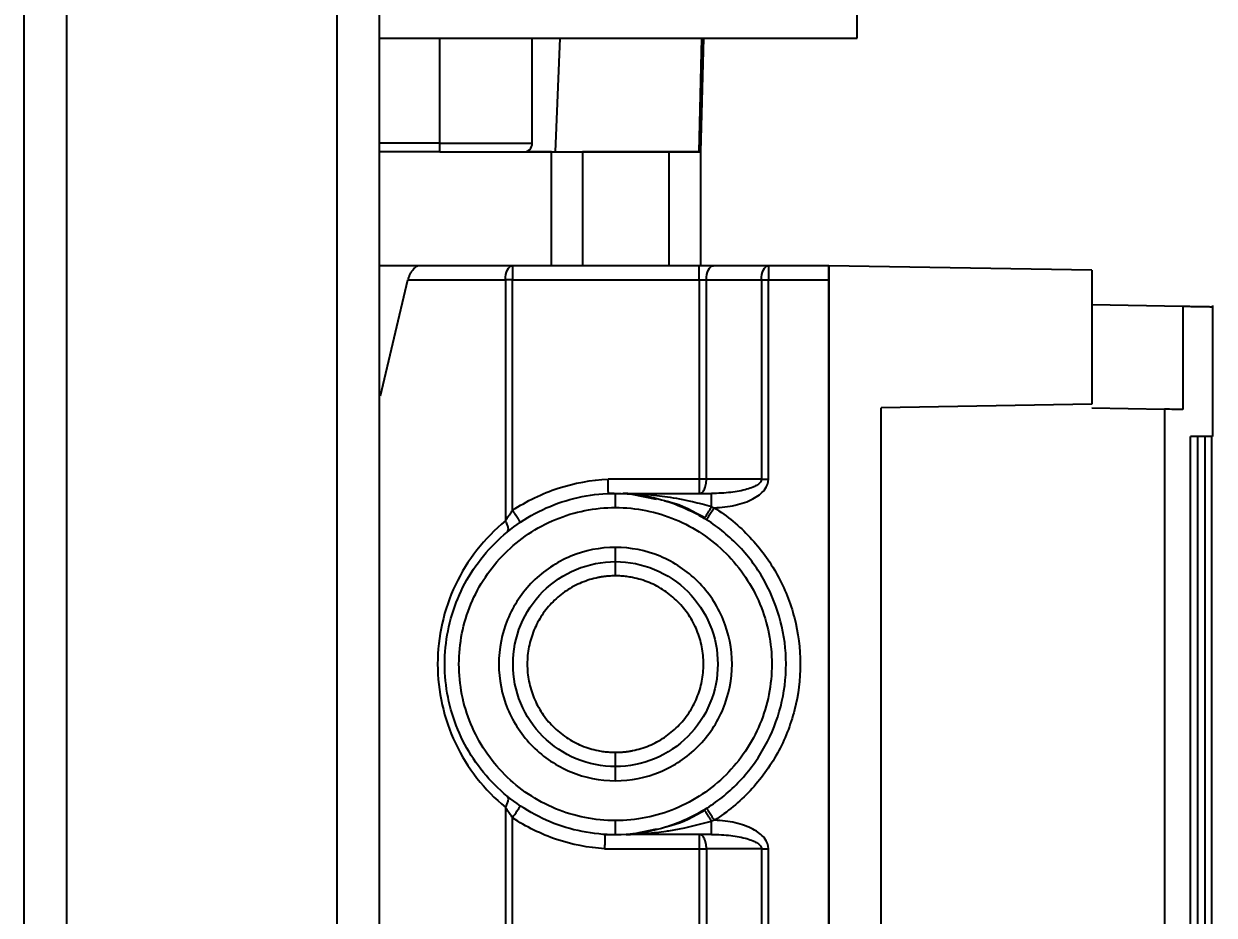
# Model space of a CAD drawing. Header units: millimetres. Extents: x 2 to 418, y 2 to 295.
# Drawn here: x 256.23 to 261.81, y 268.15 to 272.32 of the extents above; entities that cross this region are included whole.
import ezdxf

# ---------------------------------------------------------------- set-up
doc = ezdxf.new("R2010")
doc.units = ezdxf.units.MM
doc.styles.add('SLDTEXTSTYLE0', font='TXT', dxfattribs={"width": 0.75})
doc.dimstyles.new('SLDDIMSTYLE1', dxfattribs={"dimtxt": 3.175, "dimasz": 3.302, "dimexe": 0, "dimexo": 0.0625, "dimgap": 0.79375, "dimtad": 0, "dimtih": 1, "dimtoh": 1, "dimlfac": 15, "dimrnd": 1e-09, "dimzin": 4, "dimdsep": 46, "dimtxsty": 'SLDTEXTSTYLE0', "dimsah": 1, "dimcen": 0.09, "dimadec": 0, "dimazin": 1, "dimtfac": 1, "dimtofl": 0, "dimtmove": 0, "dimatfit": 3, "dimfxl": 0, "dimfrac": 2, "dimtolj": 1, "dimtzin": 12, "dimarcsym": 0})

# ---------------------------------------------------------------- blocks, each defined once
blk = doc.blocks.new('_D_23')
at = {"color": 7, "linetype": 'Continuous', "lineweight": 0}
for p, q in [((249.7638, 234.9342), (257.8972, 234.9342)), ((257.8972, 234.9342), (267.6294, 234.9342))]:
    blk.add_line(p, q, dxfattribs=at)
at = {"color": 7, "linetype": 'Continuous', "lineweight": 18}
for points in [[(249.7638, 234.9342), (253.0658, 234.4262), (253.0658, 235.4422)], [(257.8972, 234.9342), (254.5952, 235.4422), (254.5952, 234.4262)]]:
    blk.add_solid(points, dxfattribs=at)
at = {"color": 7, "linetype": 'Continuous', "lineweight": 18, "insert": (267.6294, 236.5068), "char_height": 3.175, "attachment_point": 1, "style": 'SLDTEXTSTYLE0'}
blk.add_mtext('122.00', dxfattribs=at)

msp = doc.modelspace()

# ---------------------------------------------------------------- linework, layer by layer
at = {"color": 7, "linetype": 'Continuous', "lineweight": 25}
for p, q in [((256.23051, 274.12948), (256.23051, 260.85994)), ((256.43051, 274.11205), (256.43051, 260.85121)), ((257.69718, 274.11205), (257.69718, 260.85121)), ((257.89718, 274.12948), (257.89718, 260.85994)), ((260.13718, 272.25731), (260.13718, 272.92398)), ((257.89718, 272.25731), (260.13718, 272.25731)), ((258.18108, 271.76398), (258.18108, 272.25731)), ((258.61442, 271.76398), (258.61442, 272.25731)), ((258.72333, 271.72398), (258.74567, 272.25731)), ((259.40804, 272.25731), (259.39479, 271.72398)), ((259.40384, 271.72398), (259.41781, 272.25731)), ((258.18108, 271.72398), (257.89718, 271.72398)), ((258.18108, 271.72398), (258.18108, 271.76398)), ((258.18108, 271.72398), (258.57442, 271.72398)), ((258.57442, 271.72398), (258.70375, 271.72398)), ((258.70375, 271.72398), (258.59168, 271.72398)), ((258.70375, 271.19064), (258.70375, 271.72398)), ((258.72333, 271.72398), (258.83727, 271.72398)), ((258.84894, 271.72398), (259.39479, 271.72398)), ((258.84894, 271.72398), (258.84894, 271.19064)), ((259.25395, 271.72398), (258.84894, 271.72398)), ((259.25395, 271.72398), (259.25395, 271.19064)), ((259.39479, 271.72398), (259.40384, 271.72398)), ((259.4021, 271.72398), (259.4021, 271.19064)), ((259.40384, 271.19064), (259.40384, 271.72398)), ((258.0876, 271.19064), (257.89718, 271.19064)), ((258.52171, 271.19064), (258.0876, 271.19064)), ((259.3973, 271.19064), (258.52171, 271.19064)), ((259.72171, 271.19064), (259.46397, 271.19064)), ((260.00384, 271.19064), (259.72171, 271.19064)), ((260.00384, 265.85731), (260.00384, 271.19064)), ((261.23718, 271.16912), (260.00384, 271.19064)), ((261.23718, 271.16912), (261.23718, 270.5412)), ((257.90339, 270.58108), (258.03079, 271.12398)), ((258.03079, 271.12398), (258.48837, 271.12398)), ((258.48837, 271.12398), (258.48837, 269.99474)), ((258.52171, 270.04415), (258.52171, 271.12398)), ((258.52171, 271.12398), (259.3973, 271.12398)), ((259.3973, 271.12398), (259.3973, 270.18997)), ((259.43064, 271.12398), (259.68837, 271.12398)), ((259.43064, 270.18997), (259.43064, 271.12398)), ((259.68837, 271.12398), (259.68837, 270.18997)), ((259.72171, 270.18997), (259.72171, 271.12398)), ((259.72171, 271.12398), (260.00384, 271.12398)), ((260.00384, 271.12398), (260.00384, 265.92399)), ((261.6645, 270.9993), (261.23718, 271.00675)), ((261.6645, 270.9993), (261.6645, 270.51652)), ((261.80384, 270.39064), (261.80384, 271.00353)), ((261.23718, 270.5412), (260.25051, 270.52398)), ((260.25051, 266.52398), (260.25051, 270.52398)), ((261.23718, 270.52398), (261.5782, 270.51802)), ((261.5782, 270.51802), (261.5782, 266.52993)), ((261.70008, 266.65731), (261.70008, 270.39064)), ((261.73465, 270.39064), (261.70008, 270.39064)), ((261.73465, 266.65731), (261.73465, 270.39064)), ((261.79967, 270.39064), (261.76623, 270.39064)), ((261.76696, 270.39064), (261.76696, 266.65731)), ((261.79967, 266.65731), (261.79967, 270.39064)), ((259.3973, 270.18997), (258.96957, 270.18997)), ((259.68837, 270.18997), (259.43064, 270.18997)), ((258.99836, 270.1233), (258.97091, 270.1233)), ((259.03812, 270.1233), (259.45504, 270.1233)), ((259.08038, 270.12043), (259.1953, 270.09696)), ((259.45504, 270.06028), (259.4666, 270.05676)), ((258.48837, 268.65321), (258.48837, 267.86141)), ((258.52171, 267.91082), (258.52171, 268.6038)), ((259.46783, 268.59198), (259.45504, 268.58808)), ((259.19606, 268.55111), (259.09214, 268.52872)), ((258.95507, 268.52546), (258.99182, 268.52546)), ((259.45504, 268.52546), (259.05461, 268.52546)), ((258.95308, 268.4588), (259.3973, 268.4588)), ((259.3973, 268.4588), (259.3973, 268.05671)), ((259.68837, 268.4588), (259.43064, 268.4588)), ((259.43064, 268.4588), (259.43064, 268.05671)), ((259.68837, 268.4588), (259.68837, 268.05671)), ((259.72171, 268.05671), (259.72171, 268.4588))]:
    msp.add_line(p, q, dxfattribs=at)
at = {"color": 8, "linetype": 'Continuous', "lineweight": 25}
for q in [(257.89718, 271.76398), (258.61442, 271.76398)]:
    msp.add_line((258.18108, 271.76398), q, dxfattribs=at)
at = {"color": 7, "linetype": 'Continuous', "lineweight": 25}
msp.add_arc((258.57442, 271.76398), 0.04, 270, 0, dxfattribs=at)
for points, knots in [([(258.70375, 271.72398), (258.71033, 271.72398), (258.72773, 271.72398), (258.77882, 271.72398), (258.81242, 271.72398), (258.84894, 271.72398)], [0, 0, 0, 0, 0.5, 0.5, 1, 1, 1, 1]), ([(259.4021, 271.72398), (259.40146, 271.72398), (259.39739, 271.72398), (259.38278, 271.72398), (259.37225, 271.72398), (259.34579, 271.72398), (259.32987, 271.72398), (259.29424, 271.72398), (259.27454, 271.72398), (259.25395, 271.72398)], [0, 0, 0, 0, 0.25, 0.25, 0.5, 0.5, 0.75, 0.75, 1, 1, 1, 1]), ([(258.05375, 271.17078), (258.05264, 271.16944), (258.05035, 271.16666), (258.04704, 271.16197), (258.04376, 271.15672), (258.03949, 271.14889), (258.03466, 271.13798), (258.0321, 271.12871), (258.03079, 271.12398)], [0, 0, 0, 0, 0.1069278, 0.2202882, 0.3400809, 0.4663055, 0.7273568, 1, 1, 1, 1]), ([(258.0876, 271.19064), (258.08634, 271.19059), (258.08378, 271.19048), (258.07977, 271.18958), (258.0756, 271.18811), (258.07132, 271.18598), (258.06694, 271.1832), (258.06252, 271.17974), (258.05807, 271.17564), (258.0552, 271.17241), (258.05375, 271.17078)], [0, 0, 0, 0, 0.11400795, 0.23104964, 0.35118367, 0.47446421, 0.60094138, 0.73066159, 0.86366784, 1, 1, 1, 1]), ([(258.48837, 271.12398), (258.48837, 271.14143), (258.49196, 271.15878), (258.50431, 271.18346), (258.51298, 271.19064), (258.52171, 271.19064)], [0, 0, 0, 0, 0.5, 0.5, 1, 1, 1, 1]), ([(258.52171, 271.19064), (258.52171, 271.19064), (258.52171, 271.18346), (258.52171, 271.15878), (258.52171, 271.14143), (258.52171, 271.12398)], [0, 0, 0, 0, 0.5, 0.5, 1, 1, 1, 1]), ([(259.3973, 271.12398), (259.3973, 271.14143), (259.3973, 271.15878), (259.3973, 271.18346), (259.3973, 271.19064), (259.3973, 271.19064)], [0, 0, 0, 0, 0.5, 0.5, 1, 1, 1, 1]), ([(259.43064, 271.12398), (259.43064, 271.14143), (259.43423, 271.15878), (259.44657, 271.18346), (259.45524, 271.19064), (259.46397, 271.19064)], [0, 0, 0, 0, 0.5, 0.5, 1, 1, 1, 1]), ([(259.68837, 271.12398), (259.68837, 271.14143), (259.69196, 271.15878), (259.70431, 271.18346), (259.71298, 271.19064), (259.72171, 271.19064)], [0, 0, 0, 0, 0.5, 0.5, 1, 1, 1, 1]), ([(259.72171, 271.19064), (259.72171, 271.19064), (259.72171, 271.18346), (259.72171, 271.15878), (259.72171, 271.14143), (259.72171, 271.12398)], [0, 0, 0, 0, 0.5, 0.5, 1, 1, 1, 1]), ([(260.00384, 271.19064), (260.00384, 271.19058), (260.00384, 271.19046), (260.00384, 271.18947), (260.00384, 271.18789), (260.00384, 271.18494), (260.00384, 271.17979), (260.00384, 271.17142), (260.00384, 271.16127), (260.00384, 271.14966), (260.00384, 271.13708), (260.00384, 271.12834), (260.00384, 271.12398)], [0, 0, 0, 0, 0.0627941, 0.1250228, 0.1872961, 0.250223, 0.3750074, 0.5001475, 0.6249319, 0.750072, 0.8749472, 1, 1, 1, 1]), ([(261.80384, 270.99687), (261.80377, 270.99687), (261.80364, 270.99687), (261.80255, 270.99689), (261.80082, 270.99692), (261.79837, 270.99696), (261.79523, 270.99702), (261.79139, 270.99708), (261.78686, 270.99716), (261.78163, 270.99725), (261.7757, 270.99736), (261.76907, 270.99747), (261.76175, 270.9976), (261.75373, 270.99774), (261.74502, 270.99789), (261.73561, 270.99806), (261.72551, 270.99823), (261.71472, 270.99842), (261.70323, 270.99862), (261.69104, 270.99883), (261.67821, 270.99906), (261.66907, 270.99922), (261.6645, 270.9993)], [0, 0, 0, 0, 0.04999994, 0.09999988, 0.14999982, 0.19999977, 0.24999972, 0.29999967, 0.34999963, 0.39999959, 0.44999956, 0.49999955, 0.54999953, 0.59999953, 0.64999954, 0.69999957, 0.7499996, 0.79999965, 0.84999971, 0.89999979, 0.94999989, 1, 1, 1, 1]), ([(258.52171, 270.04415), (258.58777, 270.08838), (258.65995, 270.12346), (258.81114, 270.17268), (258.89013, 270.18682), (258.96957, 270.18997)], [0, 0, 0, 0, 0.5, 0.5, 1, 1, 1, 1]), ([(258.97091, 270.1233), (258.97091, 270.12336), (258.97091, 270.12348), (258.97088, 270.1245), (258.97083, 270.12628), (258.97077, 270.12899), (258.97068, 270.13273), (258.97058, 270.13757), (258.97046, 270.14358), (258.97032, 270.15079), (258.97016, 270.15915), (258.96998, 270.1686), (258.96978, 270.17899), (258.96964, 270.18626), (258.96957, 270.18997)], [0, 0, 0, 0, 0.0605325, 0.1252123, 0.1940391, 0.2670124, 0.3441318, 0.4253967, 0.5108065, 0.6003603, 0.6940575, 0.7918971, 0.8938783, 1, 1, 1, 1]), ([(259.3973, 270.1233), (259.39841, 270.12336), (259.4005, 270.12348), (259.40343, 270.12437), (259.40598, 270.12554), (259.40816, 270.12689), (259.41162, 270.12952), (259.41604, 270.13432), (259.42121, 270.14288), (259.42537, 270.15317), (259.42842, 270.16503), (259.43029, 270.17739), (259.43052, 270.1858), (259.43064, 270.18997)], [0, 0, 0, 0, 0.0634512, 0.120218, 0.1702627, 0.2135936, 0.2502501, 0.3821284, 0.5001657, 0.632924, 0.7591075, 0.8806535, 1, 1, 1, 1]), ([(259.3973, 270.18997), (259.3973, 270.17251), (259.3973, 270.15517), (259.3973, 270.13048), (259.3973, 270.1233), (259.3973, 270.1233)], [0, 0, 0, 0, 0.5, 0.5, 1, 1, 1, 1]), ([(259.68837, 270.18997), (259.68837, 270.1856), (259.68536, 270.17688), (259.67201, 270.16429), (259.65028, 270.15269), (259.6211, 270.14252), (259.58549, 270.13418), (259.53138, 270.1259), (259.48559, 270.1233), (259.45504, 270.1233)], [1.5707963, 1.5707963, 1.5707963, 1.5707963, 1.7671459, 1.9634954, 2.1598449, 2.3561945, 2.552544, 2.7488936, 3.1415927, 3.1415927, 3.1415927, 3.1415927]), ([(259.4666, 270.05676), (259.50051, 270.0575), (259.53413, 270.0615), (259.59595, 270.07551), (259.62418, 270.08549), (259.67111, 270.11001), (259.68984, 270.12453), (259.71515, 270.15603), (259.72171, 270.17299), (259.72171, 270.18997)], [0, 0, 0, 0, 0.25, 0.25, 0.5, 0.5, 0.75, 0.75, 1, 1, 1, 1]), ([(259.00384, 268.52398), (258.89912, 268.52398), (258.79444, 268.5448), (258.60095, 268.62495), (258.5122, 268.68424), (258.36411, 268.83234), (258.30481, 268.92108), (258.22466, 269.11458), (258.20384, 269.21926), (258.20384, 269.4287), (258.22466, 269.53338), (258.30481, 269.72687), (258.36411, 269.81561), (258.5122, 269.96371), (258.60095, 270.02301), (258.79444, 270.10315), (258.89912, 270.12398), (259.00384, 270.12398)], [0, 0, 0, 0, 0.125, 0.125, 0.25, 0.25, 0.375, 0.375, 0.5, 0.5, 0.625, 0.625, 0.75, 0.75, 0.875, 0.875, 1, 1, 1, 1]), ([(259.00384, 270.05731), (259.00384, 270.07476), (259.00384, 270.09211), (259.00384, 270.11679), (259.00384, 270.12398), (259.00384, 270.12398)], [0, 0, 0, 0, 0.5, 0.5, 1, 1, 1, 1]), ([(259.00384, 270.12398), (259.07696, 270.12398), (259.15008, 270.11389), (259.29086, 270.07429), (259.35851, 270.04478), (259.42091, 270.00666)], [0, 0, 0, 0, 0.5, 0.5, 1, 1, 1, 1]), ([(259.11004, 270.12032), (259.10714, 270.12051), (259.09673, 270.12121), (259.07914, 270.12203), (259.05886, 270.1228), (259.04497, 270.12316), (259.03896, 270.12328), (259.0383, 270.1233), (259.03813, 270.1233), (259.03812, 270.1233), (259.03812, 270.1233)], [0, 0, 0, 0, 0.1176972, 0.4238604, 0.714902, 0.9530476, 0.9819515, 0.9919016, 0.9960954, 1, 1, 1, 1]), ([(259.45504, 270.06028), (259.45504, 270.0771), (259.45504, 270.09347), (259.45504, 270.11663), (259.45504, 270.1233), (259.45504, 270.1233)], [0, 0, 0, 0, 0.5, 0.5, 1, 1, 1, 1]), ([(259.00384, 268.59064), (258.90785, 268.59064), (258.81189, 268.60973), (258.63452, 268.6832), (258.55317, 268.73755), (258.41742, 268.87331), (258.36307, 268.95466), (258.2896, 269.13203), (258.27051, 269.22798), (258.27051, 269.41997), (258.2896, 269.51593), (258.36307, 269.6933), (258.41742, 269.77464), (258.55317, 269.9104), (258.63452, 269.96475), (258.81189, 270.03822), (258.90785, 270.05731), (259.00384, 270.05731)], [0, 0, 0, 0, 0.125, 0.125, 0.25, 0.25, 0.375, 0.375, 0.5, 0.5, 0.625, 0.625, 0.75, 0.75, 0.875, 0.875, 1, 1, 1, 1]), ([(258.50429, 270.01957), (258.50631, 270.02254), (258.5102, 270.02826), (258.51603, 270.03646), (258.51987, 270.04166), (258.52171, 270.04415)], [0, 0, 0, 0, 0.3595358, 0.6928572, 1, 1, 1, 1]), ([(259.00384, 270.05731), (259.09984, 270.05731), (259.19579, 270.03822), (259.37316, 269.96475), (259.45451, 269.9104), (259.59026, 269.77464), (259.64462, 269.6933), (259.71809, 269.51593), (259.73718, 269.41997), (259.73718, 269.22798), (259.71809, 269.13203), (259.64462, 268.95466), (259.59026, 268.87331), (259.45451, 268.73755), (259.37316, 268.6832), (259.19579, 268.60973), (259.09984, 268.59064), (259.00384, 268.59064)], [0, 0, 0, 0, 0.125, 0.125, 0.25, 0.25, 0.375, 0.375, 0.5, 0.5, 0.625, 0.625, 0.75, 0.75, 0.875, 0.875, 1, 1, 1, 1]), ([(259.2347, 270.08891), (259.24253, 270.08743), (259.30809, 270.07496), (259.37073, 270.0398), (259.42589, 270.00884)], [0, 0, 0, 0, 0.1193668, 1, 1, 1, 1]), ([(259.42091, 270.00666), (259.42096, 270.00668), (259.42107, 270.00672), (259.42159, 270.00766), (259.4228, 270.00991), (259.42595, 270.01446), (259.42994, 270.02034), (259.43578, 270.02933), (259.44083, 270.03735), (259.44766, 270.04827), (259.45191, 270.0552), (259.45504, 270.06028)], [0, 0, 0, 0, 0.05153196, 0.11741716, 0.24119457, 0.33289028, 0.5004094, 0.59250839, 0.75962851, 0.82343777, 1, 1, 1, 1]), ([(259.431, 270.00039), (259.431, 270.00039), (259.43177, 270.0016), (259.43524, 270.00709), (259.43795, 270.0114), (259.4449, 270.0224), (259.44911, 270.02907), (259.45788, 270.04295), (259.4624, 270.05011), (259.4666, 270.05676)], [0, 0, 0, 0, 0.25, 0.25, 0.5, 0.5, 0.75, 0.75, 1, 1, 1, 1]), ([(259.4666, 270.05676), (259.52807, 270.01794), (259.58463, 269.97134), (259.68437, 269.86553), (259.72754, 269.80632), (259.79779, 269.679), (259.82486, 269.6109), (259.86119, 269.47011), (259.87045, 269.39741), (259.87057, 269.252), (259.86143, 269.17929), (259.82534, 269.03843), (259.79839, 268.97029), (259.72836, 268.84286), (259.68528, 268.78357), (259.58572, 268.67759), (259.52924, 268.6309), (259.46783, 268.59198)], [0, 0, 0, 0, 0.125, 0.125, 0.25, 0.25, 0.375, 0.375, 0.5, 0.5, 0.625, 0.625, 0.75, 0.75, 0.875, 0.875, 1, 1, 1, 1]), ([(259.43214, 268.64829), (259.48883, 268.68422), (259.54096, 268.72731), (259.63286, 268.82514), (259.67262, 268.87987), (259.73727, 268.9975), (259.76215, 269.0604), (259.79547, 269.19042), (259.8039, 269.25754), (259.80379, 269.39176), (259.79524, 269.45886), (259.7617, 269.58883), (259.73672, 269.65169), (259.67187, 269.76922), (259.63202, 269.82387), (259.53995, 269.92154), (259.48775, 269.96456), (259.431, 270.00039)], [0, 0, 0, 0, 0.125, 0.125, 0.25, 0.25, 0.375, 0.375, 0.5, 0.5, 0.625, 0.625, 0.75, 0.75, 0.875, 0.875, 1, 1, 1, 1]), ([(259.00384, 269.87064), (258.93228, 269.87064), (258.86075, 269.85642), (258.72853, 269.80165), (258.66789, 269.76113), (258.56669, 269.65993), (258.52617, 269.59929), (258.4714, 269.46707), (258.45718, 269.39554), (258.45718, 269.25242), (258.4714, 269.18089), (258.52617, 269.04867), (258.56669, 268.98802), (258.66789, 268.88683), (258.72853, 268.84631), (258.86075, 268.79154), (258.93228, 268.77731), (259.00384, 268.77731)], [0, 0, 0, 0, 0.125, 0.125, 0.25, 0.25, 0.375, 0.375, 0.5, 0.5, 0.625, 0.625, 0.75, 0.75, 0.875, 0.875, 1, 1, 1, 1]), ([(259.00384, 268.77731), (259.0754, 268.77731), (259.14693, 268.79154), (259.27915, 268.84631), (259.33979, 268.88683), (259.44099, 268.98802), (259.48151, 269.04867), (259.53628, 269.18089), (259.55051, 269.25242), (259.55051, 269.39554), (259.53628, 269.46707), (259.48151, 269.59929), (259.44099, 269.65993), (259.33979, 269.76113), (259.27915, 269.80165), (259.14693, 269.85642), (259.0754, 269.87064), (259.00384, 269.87064)], [0, 0, 0, 0, 0.125, 0.125, 0.25, 0.25, 0.375, 0.375, 0.5, 0.5, 0.625, 0.625, 0.75, 0.75, 0.875, 0.875, 1, 1, 1, 1]), ([(259.00384, 269.80398), (259.00384, 269.80398), (259.00384, 269.81116), (259.00384, 269.83584), (259.00384, 269.85319), (259.00384, 269.87064)], [0, 0, 0, 0, 0.5, 0.5, 1, 1, 1, 1]), ([(259.00384, 268.84398), (258.94101, 268.84398), (258.8782, 268.85647), (258.7621, 268.90456), (258.70886, 268.94014), (258.62, 269.02899), (258.58442, 269.08224), (258.53634, 269.19834), (258.52384, 269.26114), (258.52384, 269.38681), (258.53634, 269.44962), (258.58442, 269.56571), (258.62, 269.61896), (258.70886, 269.70782), (258.7621, 269.74339), (258.8782, 269.79148), (258.94101, 269.80398), (259.00384, 269.80398)], [0, 0, 0, 0, 0.125, 0.125, 0.25, 0.25, 0.375, 0.375, 0.5, 0.5, 0.625, 0.625, 0.75, 0.75, 0.875, 0.875, 1, 1, 1, 1]), ([(259.00384, 269.80398), (259.06667, 269.80398), (259.12948, 269.79148), (259.24558, 269.74339), (259.29882, 269.70782), (259.38768, 269.61896), (259.42326, 269.56571), (259.47135, 269.44962), (259.48384, 269.38681), (259.48384, 269.26114), (259.47135, 269.19834), (259.42326, 269.08224), (259.38768, 269.02899), (259.29882, 268.94014), (259.24558, 268.90456), (259.12948, 268.85647), (259.06667, 268.84398), (259.00384, 268.84398)], [0, 0, 0, 0, 0.125, 0.125, 0.25, 0.25, 0.375, 0.375, 0.5, 0.5, 0.625, 0.625, 0.75, 0.75, 0.875, 0.875, 1, 1, 1, 1]), ([(259.00384, 269.73731), (259.00384, 269.75476), (259.00384, 269.77211), (259.00384, 269.79679), (259.00384, 269.80398), (259.00384, 269.80398)], [0, 0, 0, 0, 0.5, 0.5, 1, 1, 1, 1]), ([(259.00384, 269.73731), (258.99843, 269.73725), (258.9876, 269.73713), (258.9714, 269.73614), (258.95526, 269.73456), (258.93918, 269.73233), (258.91522, 269.72805), (258.88367, 269.72016), (258.84543, 269.70646), (258.80868, 269.6891), (258.76227, 269.66127), (258.70968, 269.61813), (258.65796, 269.55509), (258.61951, 269.48317), (258.59584, 269.40513), (258.58784, 269.32398), (258.59584, 269.24282), (258.61951, 269.16478), (258.65796, 269.09286), (258.70968, 269.02983), (258.76226, 268.98669), (258.80867, 268.95886), (258.8454, 268.9415), (258.88365, 268.9278), (258.9187, 268.91903), (258.94985, 268.9139), (258.97678, 268.91115), (258.99482, 268.91081), (259.00384, 268.91064)], [0, 0, 0, 0, 0.012528, 0.0250293, 0.0375232, 0.0500291, 0.0625662, 0.0938245, 0.1251113, 0.1563697, 0.1876564, 0.2501258, 0.3125952, 0.3750647, 0.4375341, 0.5000035, 0.5624729, 0.6249423, 0.6874117, 0.7498812, 0.8123506, 0.843609, 0.8748957, 0.9061541, 0.9374408, 0.9583025, 0.9791257, 1, 1, 1, 1]), ([(259.00384, 268.91064), (259.00926, 268.9107), (259.02008, 268.91083), (259.03628, 268.91182), (259.05242, 268.9134), (259.0685, 268.91562), (259.09247, 268.9199), (259.12402, 268.9278), (259.16226, 268.94149), (259.199, 268.95885), (259.24542, 268.98669), (259.29801, 269.02983), (259.34973, 269.09286), (259.38817, 269.16478), (259.41185, 269.24282), (259.41984, 269.32398), (259.41185, 269.40513), (259.38817, 269.48317), (259.34973, 269.55509), (259.29801, 269.61813), (259.24543, 269.66126), (259.19901, 269.68909), (259.16228, 269.70645), (259.12403, 269.72015), (259.08898, 269.72893), (259.05784, 269.73405), (259.0309, 269.7368), (259.01287, 269.73714), (259.00384, 269.73731)], [0, 0, 0, 0, 0.012528, 0.0250293, 0.0375232, 0.0500291, 0.0625662, 0.0938245, 0.1251113, 0.1563697, 0.1876564, 0.2501258, 0.3125952, 0.3750647, 0.4375341, 0.5000035, 0.5624729, 0.6249423, 0.6874117, 0.7498812, 0.8123506, 0.843609, 0.8748957, 0.9061541, 0.9374408, 0.9583025, 0.9791257, 1, 1, 1, 1]), ([(259.00384, 268.84398), (259.00384, 268.84398), (259.00384, 268.85116), (259.00384, 268.87584), (259.00384, 268.89319), (259.00384, 268.91064)], [0, 0, 0, 0, 0.5, 0.5, 1, 1, 1, 1]), ([(259.00384, 268.77731), (259.00384, 268.79476), (259.00384, 268.81211), (259.00384, 268.83679), (259.00384, 268.84398), (259.00384, 268.84398)], [0, 0, 0, 0, 0.5, 0.5, 1, 1, 1, 1]), ([(259.46783, 268.59198), (259.46363, 268.59861), (259.45909, 268.60577), (259.4503, 268.61964), (259.44608, 268.6263), (259.43911, 268.63729), (259.43639, 268.64159), (259.43291, 268.64708), (259.43214, 268.64829), (259.43214, 268.64829)], [0, 0, 0, 0, 0.25, 0.25, 0.5, 0.5, 0.75, 0.75, 1, 1, 1, 1]), ([(258.52171, 268.6038), (258.51987, 268.60629), (258.51604, 268.61148), (258.51021, 268.61968), (258.50631, 268.62541), (258.50429, 268.62839)], [0, 0, 0, 0, 0.3064028, 0.6397245, 1, 1, 1, 1]), ([(258.95308, 268.4588), (258.87646, 268.46329), (258.80045, 268.47803), (258.65496, 268.52693), (258.58548, 268.5611), (258.52171, 268.6038)], [0, 0, 0, 0, 0.5, 0.5, 1, 1, 1, 1]), ([(259.42091, 268.64129), (259.35851, 268.60317), (259.29086, 268.57366), (259.15008, 268.53406), (259.07696, 268.52398), (259.00384, 268.52398)], [0, 0, 0, 0, 0.5, 0.5, 1, 1, 1, 1]), ([(259.00384, 268.52398), (259.00384, 268.52398), (259.00384, 268.53116), (259.00384, 268.55584), (259.00384, 268.57319), (259.00384, 268.59064)], [0, 0, 0, 0, 0.5, 0.5, 1, 1, 1, 1]), ([(259.42587, 268.63913), (259.37252, 268.60927), (259.31063, 268.57462), (259.24609, 268.56174), (259.23718, 268.55997)], [0, 0, 0, 0, 0.86187178, 1, 1, 1, 1]), ([(259.45504, 268.58808), (259.45388, 268.58997), (259.45151, 268.59383), (259.44794, 268.59959), (259.44435, 268.60535), (259.4408, 268.611), (259.43735, 268.61642), (259.43408, 268.62151), (259.43118, 268.62596), (259.42868, 268.62973), (259.42578, 268.63382), (259.42303, 268.63783), (259.42162, 268.64032), (259.42108, 268.64125), (259.42096, 268.64128), (259.42091, 268.64129)], [0, 0, 0, 0, 0.06604886, 0.13441366, 0.20475146, 0.27686811, 0.35045025, 0.42494179, 0.49982908, 0.56533389, 0.63061474, 0.75894692, 0.88263673, 0.94848777, 1, 1, 1, 1]), ([(259.45504, 268.52546), (259.45504, 268.52546), (259.45504, 268.53208), (259.45504, 268.55507), (259.45504, 268.57133), (259.45504, 268.58808)], [0, 0, 0, 0, 0.5, 0.5, 1, 1, 1, 1]), ([(259.72171, 268.4588), (259.72171, 268.47572), (259.71519, 268.49263), (259.69004, 268.52405), (259.67141, 268.53854), (259.62473, 268.56304), (259.59665, 268.57303), (259.53512, 268.5871), (259.50164, 268.59116), (259.46783, 268.59198)], [0, 0, 0, 0, 0.25, 0.25, 0.5, 0.5, 0.75, 0.75, 1, 1, 1, 1]), ([(258.95507, 268.52546), (258.95507, 268.5254), (258.95507, 268.52526), (258.95503, 268.52411), (258.95498, 268.52223), (258.95489, 268.51952), (258.95479, 268.51599), (258.95465, 268.51163), (258.9545, 268.50676), (258.95434, 268.5011), (258.95414, 268.49415), (258.95386, 268.48475), (258.95349, 268.47272), (258.95322, 268.46366), (258.95308, 268.4588)], [0, 0, 0, 0, 0.0660926, 0.1336868, 0.2027833, 0.2733827, 0.3454854, 0.4190921, 0.4942033, 0.5573073, 0.6394587, 0.7406399, 0.860829, 1, 1, 1, 1]), ([(259.05461, 268.52546), (259.05463, 268.52547), (259.05468, 268.52547), (259.05527, 268.52548), (259.05763, 268.52555), (259.0641, 268.52576), (259.07838, 268.5263), (259.09813, 268.52716), (259.11391, 268.52836), (259.12122, 268.52891)], [0, 0, 0, 0, 0.0095193, 0.0203327, 0.0485986, 0.1399366, 0.3155627, 0.6831236, 1, 1, 1, 1]), ([(259.43064, 268.4588), (259.43061, 268.46088), (259.43055, 268.46504), (259.43009, 268.47126), (259.42936, 268.47743), (259.42831, 268.48351), (259.42695, 268.48947), (259.42527, 268.49526), (259.42325, 268.50082), (259.42033, 268.50734), (259.41603, 268.51446), (259.41059, 268.52034), (259.40419, 268.52456), (259.39984, 268.52513), (259.3973, 268.52546)], [0, 0, 0, 0, 0.05960954, 0.11943888, 0.17982588, 0.24109082, 0.30352863, 0.36740238, 0.43293789, 0.50031948, 0.61829787, 0.75017469, 0.85420087, 1, 1, 1, 1]), ([(259.3973, 268.52546), (259.3973, 268.52546), (259.3973, 268.51828), (259.3973, 268.4936), (259.3973, 268.47625), (259.3973, 268.4588)], [0, 0, 0, 0, 0.5, 0.5, 1, 1, 1, 1]), ([(259.45504, 268.52546), (259.48559, 268.52546), (259.53138, 268.52286), (259.58549, 268.51458), (259.6211, 268.50625), (259.65028, 268.49607), (259.67201, 268.48448), (259.68536, 268.47189), (259.68837, 268.46316), (259.68837, 268.4588)], [0, 0, 0, 0, 0.3926991, 0.5890486, 0.7853982, 0.9817477, 1.1780972, 1.3744468, 1.5707963, 1.5707963, 1.5707963, 1.5707963])]:
    msp.add_open_spline(points, degree=3, knots=knots, dxfattribs=at)
for points in [[(259.46397, 271.19064), (259.44382, 271.19064), (259.42057, 271.19064), (259.3973, 271.19064)], [(258.52171, 271.12398), (258.51007, 271.12398), (258.49845, 271.12398), (258.48837, 271.12398)], [(259.3973, 271.12398), (259.40894, 271.12398), (259.42056, 271.12398), (259.43064, 271.12398)], [(259.68837, 271.12398), (259.69845, 271.12398), (259.71007, 271.12398), (259.72171, 271.12398)], [(261.6645, 270.51652), (261.63916, 270.51702), (261.61039, 270.51752), (261.5782, 270.51802)], [(261.76696, 270.39064), (261.75721, 270.39064), (261.74644, 270.39064), (261.73465, 270.39064)], [(259.43064, 270.18997), (259.42056, 270.18997), (259.40894, 270.18997), (259.3973, 270.18997)], [(259.68837, 270.18997), (259.69845, 270.18997), (259.71007, 270.18997), (259.72171, 270.18997)], [(258.55879, 269.98876), (258.55879, 269.98876), (258.5584, 269.98934), (258.55644, 269.99228), (258.55298, 269.99744), (258.54812, 270.0047), (258.54212, 270.01366), (258.5354, 270.0237), (258.52843, 270.03412), (258.52389, 270.04089), (258.52171, 270.04415)], [(258.48837, 269.99474), (258.4389, 269.95426), (258.34895, 269.86232), (258.24758, 269.69815), (258.18471, 269.51574), (258.16341, 269.32398), (258.18471, 269.13221), (258.24758, 268.9498), (258.34895, 268.78563), (258.4389, 268.69369), (258.48837, 268.65321)], [(258.48837, 269.99474), (258.49336, 270.00302), (258.49872, 270.01129), (258.50429, 270.01957)], [(258.49725, 269.94314), (258.49931, 269.94482), (258.50239, 269.94984), (258.50243, 269.96238), (258.49748, 269.97831), (258.49162, 269.98944), (258.48837, 269.99474)], [(259.42091, 270.00666), (259.42429, 270.00459), (259.42765, 270.0025), (259.431, 270.00039)], [(258.48837, 268.65321), (258.49162, 268.65851), (258.49748, 268.66964), (258.50243, 268.68558), (258.50239, 268.69811), (258.49931, 268.70313), (258.49725, 268.70481)], [(258.50429, 268.62839), (258.49872, 268.63666), (258.49336, 268.64494), (258.48837, 268.65321)], [(258.52171, 268.6038), (258.52389, 268.60706), (258.52843, 268.61384), (258.5354, 268.62425), (258.54212, 268.63429), (258.54812, 268.64326), (258.55298, 268.65052), (258.55644, 268.65568), (258.5584, 268.65862), (258.55879, 268.6592), (258.55879, 268.6592)], [(259.43214, 268.64829), (259.42842, 268.64592), (259.42467, 268.64359), (259.42091, 268.64129)], [(259.3973, 268.4588), (259.40894, 268.4588), (259.42056, 268.4588), (259.43064, 268.4588)], [(259.68837, 268.4588), (259.69086, 268.4588), (259.69607, 268.4588), (259.7044, 268.4588), (259.71303, 268.4588), (259.71883, 268.4588), (259.72171, 268.4588)]]:
    msp.add_open_spline(points, degree=3, dxfattribs=at)
at = {"color": 8, "linetype": 'Continuous', "lineweight": 25}
for points, knots in [([(259.45504, 270.06028), (259.42493, 270.0687), (259.35632, 270.08789), (259.27002, 270.10345), (259.19133, 270.1137), (259.14542, 270.11811), (259.11628, 270.11993), (259.11004, 270.12032)], [0, 0, 0, 0, 0.2647257, 0.6031955, 0.7479778, 0.9459636, 1, 1, 1, 1]), ([(259.12122, 268.52891), (259.13114, 268.52957), (259.1713, 268.53222), (259.21582, 268.53763), (259.31757, 268.55234), (259.38841, 268.57076), (259.45504, 268.58808)], [0, 0, 0, 0, 0.0889031, 0.3598555, 0.3979115, 1, 1, 1, 1])]:
    msp.add_open_spline(points, degree=3, knots=knots, dxfattribs=at)

# ---------------------------------------------------------------- dimensions: what is measured, and where the dimension line sits
at = {"color": 7, "linetype": 'Continuous', "lineweight": 18}
dim = msp.add_linear_dim(base=(257.89718, 234.93418), p1=(249.76384, 273.92398), p2=(257.89718, 274.12948), dimstyle='SLDDIMSTYLE1', dxfattribs=at)
dim.commit()
dim.dimension.update_dxf_attribs({"geometry": '_D_23', "text_midpoint": (274.08077, 234.93418), "dimtype": 160})

doc.saveas('drawing.dxf')
